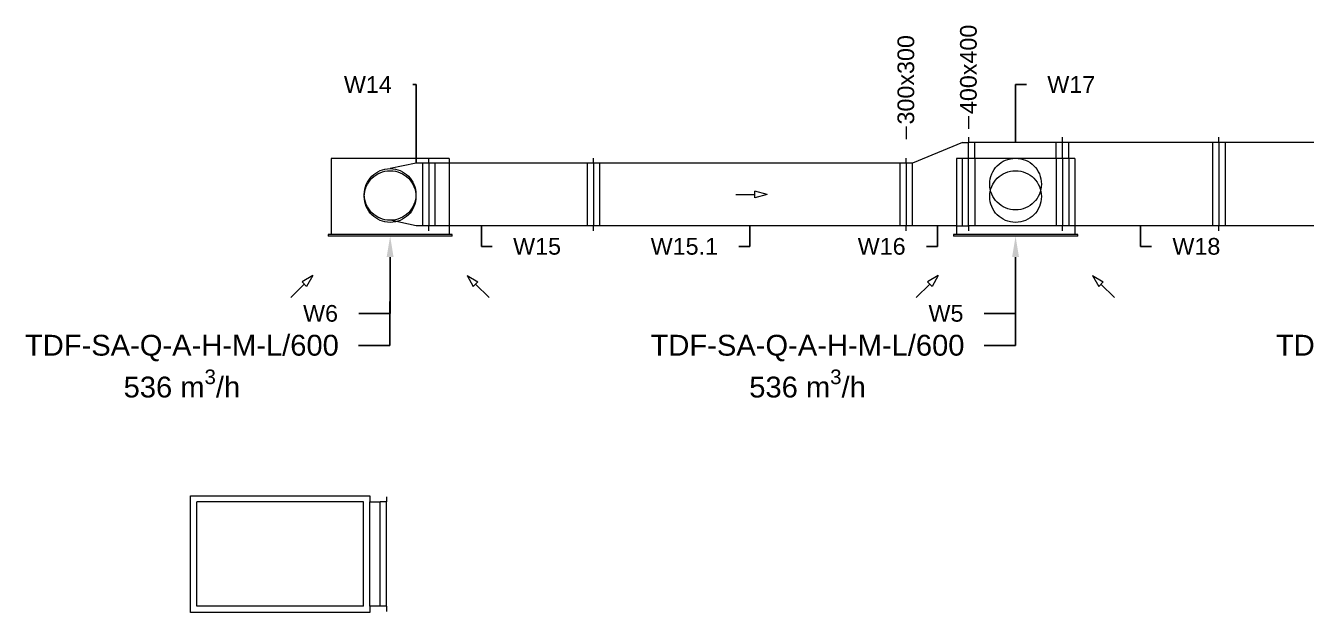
# Model space of a CAD drawing. Header units: millimetres. Extents: x 59762 to 60194, y -87842 to -87548.
# Drawn here: x 60064.38 to 60070.52, y -87739.55 to -87736.73 of the extents above; entities that cross this region are included whole.
import ezdxf
from ezdxf import colors
from ezdxf.entities.mleader import LeaderData, LeaderLine
from ezdxf.math import Vec2, Vec3

# ---------------------------------------------------------------- set-up
doc = ezdxf.new("R2010")
doc.units = ezdxf.units.MM
doc.linetypes.add('ACAD_ISO02W100', pattern=[15, 12, -3])
for name, color, linetype, lineweight in [('kanały', 7, 'Continuous', 20), ('nawi. strzałki', 150, 'Continuous', 20), ('wymiary', 7, 'Continuous', 13), ('wyw opis', 30, 'Continuous', 20)]:
    doc.layers.add(name, color=color, linetype=linetype, lineweight=lineweight)
doc.styles.add('styl1', font='arial.ttf', dxfattribs={"height": 0.08})

# ---------------------------------------------------------------- blocks, each defined once
blk = doc.blocks.new('_None')

msp = doc.modelspace()

# ---------------------------------------------------------------- linework, layer by layer
at = {"layer": 'kanały', "ltscale": 20}
for p, q in [((60068.899249, -87737.269224), (60068.899249, -87737.294224)), ((60068.899249, -87737.269224), (60068.899249, -87737.294224)), ((60069.349249, -87737.294224), (60069.349249, -87737.269224)), ((60069.349249, -87737.294224), (60069.349249, -87737.269224)), ((60070.099249, -87737.294224), (60070.099249, -87737.269224)), ((60070.099249, -87737.294224), (60070.099249, -87737.269224)), ((60068.869249, -87737.294224), (60068.629249, -87737.394224)), ((60068.869249, -87737.294224), (60068.899249, -87737.294224)), ((60069.349249, -87737.294224), (60068.899249, -87737.294224)), ((60070.099249, -87737.294224), (60069.349249, -87737.294224)), ((60070.069249, -87737.294224), (60070.069249, -87737.694224)), ((60071.599249, -87737.294224), (60070.099249, -87737.294224)), ((60070.099249, -87737.294224), (60070.099249, -87737.694224)), ((60070.099249, -87737.294224), (60070.099249, -87737.694224)), ((60070.129249, -87737.294224), (60070.129249, -87737.694224)), ((60067.099249, -87737.394224), (60066.407749, -87737.394224)), ((60067.069249, -87737.394224), (60067.069249, -87737.694224)), ((60067.099249, -87737.394224), (60067.099249, -87737.369224)), ((60067.099249, -87737.394224), (60067.099249, -87737.369224)), ((60068.599249, -87737.394224), (60067.099249, -87737.394224)), ((60067.099249, -87737.394224), (60067.099249, -87737.694224)), ((60067.099249, -87737.394224), (60067.099249, -87737.694224)), ((60067.129249, -87737.394224), (60067.129249, -87737.694224)), ((60068.569249, -87737.394224), (60068.569249, -87737.694224)), ((60068.599249, -87737.394224), (60068.599249, -87737.369224)), ((60068.599249, -87737.394224), (60068.599249, -87737.369224)), ((60068.629249, -87737.394224), (60068.599249, -87737.394224)), ((60068.599249, -87737.394224), (60068.599249, -87737.694224)), ((60068.599249, -87737.394224), (60068.599249, -87737.694224)), ((60068.629249, -87737.694224), (60068.629249, -87737.394224)), ((60067.099249, -87737.694224), (60066.407749, -87737.694224)), ((60068.599249, -87737.694224), (60067.099249, -87737.694224)), ((60067.099249, -87737.719224), (60067.099249, -87737.694224)), ((60067.099249, -87737.719224), (60067.099249, -87737.694224)), ((60068.629249, -87737.694224), (60068.599249, -87737.694224)), ((60068.599249, -87737.719224), (60068.599249, -87737.694224)), ((60068.599249, -87737.719224), (60068.599249, -87737.694224)), ((60068.840749, -87737.694224), (60068.629249, -87737.694224)), ((60068.899249, -87737.694224), (60068.899249, -87737.719224)), ((60070.099249, -87737.694224), (60069.407749, -87737.694224)), ((60071.599249, -87737.694224), (60070.099249, -87737.694224)), ((60070.099249, -87737.719224), (60070.099249, -87737.694224)), ((60070.099249, -87737.719224), (60070.099249, -87737.694224)), ((60065.166544, -87739.549399), (60065.166544, -87738.989399)), ((60065.166544, -87738.989399), (60066.026544, -87738.989399)), ((60066.026544, -87738.989399), (60066.026544, -87739.019399)), ((60066.106544, -87738.994399), (60066.106544, -87739.019399)), ((60065.996544, -87739.019399), (60065.196544, -87739.019399)), ((60065.196544, -87739.519399), (60065.196544, -87739.019399)), ((60065.996544, -87739.519399), (60065.996544, -87739.019399)), ((60066.026544, -87739.519399), (60066.026544, -87739.019399)), ((60066.026544, -87739.019399), (60066.076544, -87739.019399)), ((60066.106544, -87739.019399), (60066.076544, -87739.019399)), ((60066.076544, -87739.519399), (60066.076544, -87739.019399)), ((60066.106544, -87739.519399), (60066.106544, -87739.019399)), ((60066.026544, -87739.549399), (60065.166544, -87739.549399)), ((60065.996544, -87739.519399), (60065.196544, -87739.519399)), ((60066.076544, -87739.519399), (60066.026544, -87739.519399)), ((60066.026544, -87739.519399), (60066.026544, -87739.549399)), ((60066.106544, -87739.519399), (60066.076544, -87739.519399)), ((60066.106544, -87739.519399), (60066.106544, -87739.544399))]:
    msp.add_line(p, q, dxfattribs=at)
at = {"layer": 'kanały'}
for p, q in [((60068.899249, -87737.372224), (60068.899249, -87737.294224)), ((60068.929249, -87737.372224), (60068.929249, -87737.294224)), ((60069.319249, -87737.372224), (60069.319249, -87737.294224)), ((60069.349249, -87737.372224), (60069.349249, -87737.294224)), ((60069.379249, -87737.372224), (60069.379249, -87737.294224)), ((60066.407749, -87737.372224), (60065.840749, -87737.372224)), ((60065.840749, -87737.372224), (60065.840749, -87737.736224)), ((60066.407749, -87737.394224), (60066.309249, -87737.394224)), ((60066.407749, -87737.372224), (60066.407749, -87737.736224)), ((60069.407749, -87737.372224), (60068.840749, -87737.372224)), ((60068.840749, -87737.372224), (60068.840749, -87737.736224)), ((60069.407749, -87737.372224), (60069.407749, -87737.736224)), ((60066.407749, -87737.694224), (60066.309249, -87737.694224)), ((60066.422249, -87737.736224), (60065.826249, -87737.736224)), ((60065.826249, -87737.736224), (60065.826249, -87737.744224)), ((60066.422249, -87737.744224), (60065.826249, -87737.744224)), ((60066.422249, -87737.744224), (60066.422249, -87737.736224)), ((60069.422249, -87737.736224), (60068.826249, -87737.736224)), ((60068.826249, -87737.736224), (60068.826249, -87737.744224)), ((60069.422249, -87737.744224), (60068.826249, -87737.744224)), ((60069.422249, -87737.744224), (60069.422249, -87737.736224))]:
    msp.add_line(p, q, dxfattribs=at)
at = {"layer": 'kanały', "linetype": 'ACAD_ISO02W100', "ltscale": 0.09}
for p, q in [((60066.249249, -87737.394224), (60066.124249, -87737.420224)), ((60066.309249, -87737.394224), (60066.249249, -87737.394224)), ((60066.279249, -87737.394224), (60066.279249, -87737.694224)), ((60066.309249, -87737.394224), (60066.309249, -87737.369224)), ((60066.309249, -87737.394224), (60066.309249, -87737.369224)), ((60066.309249, -87737.394224), (60066.309249, -87737.694224)), ((60066.309249, -87737.394224), (60066.309249, -87737.694224)), ((60066.339249, -87737.394224), (60066.339249, -87737.694224)), ((60068.869249, -87737.694224), (60068.869249, -87737.372224)), ((60068.899249, -87737.694224), (60068.899249, -87737.372224)), ((60068.899249, -87737.694224), (60068.899249, -87737.372224)), ((60068.929249, -87737.372224), (60068.929249, -87737.694224)), ((60069.319249, -87737.372224), (60069.319249, -87737.694224)), ((60069.349249, -87737.372224), (60069.349249, -87737.694224)), ((60069.349249, -87737.372224), (60069.349249, -87737.694224)), ((60069.379249, -87737.372224), (60069.379249, -87737.694224)), ((60066.249249, -87737.694224), (60066.124249, -87737.668224)), ((60066.309249, -87737.694224), (60066.249249, -87737.694224)), ((60066.309249, -87737.719224), (60066.309249, -87737.694224)), ((60066.309249, -87737.719224), (60066.309249, -87737.694224)), ((60068.840749, -87737.694224), (60068.899249, -87737.694224)), ((60069.349249, -87737.694224), (60068.899249, -87737.694224)), ((60068.899249, -87737.694224), (60068.899249, -87737.719224)), ((60069.349249, -87737.719224), (60069.349249, -87737.694224)), ((60069.349249, -87737.719224), (60069.349249, -87737.694224)), ((60069.407749, -87737.694224), (60069.349249, -87737.694224))]:
    msp.add_line(p, q, dxfattribs=at)
for centre in [(60069.124249, -87737.494224), (60066.124249, -87737.544224), (60066.124249, -87737.554224), (60069.124249, -87737.554224)]:
    msp.add_circle(centre, 0.124, dxfattribs=at)
at = {"layer": 'nawi. strzałki', "color": 7, "ltscale": 20}
for p, q in [((60067.932204, -87737.544224), (60067.874249, -87737.528695)), ((60067.874249, -87737.559753), (60067.874249, -87737.528695)), ((60067.782204, -87737.544224), (60067.874249, -87737.544224)), ((60067.932204, -87737.544224), (60067.874249, -87737.559753)), ((60065.753538, -87737.933153), (60065.701577, -87737.963153)), ((60065.701577, -87737.963153), (60065.723538, -87737.985114)), ((60065.753538, -87737.933153), (60065.723538, -87737.985114)), ((60066.49296, -87737.933153), (60066.544921, -87737.963153)), ((60066.49296, -87737.933153), (60066.52296, -87737.985114)), ((60066.52296, -87737.985114), (60066.544921, -87737.963153)), ((60068.753538, -87737.933153), (60068.701577, -87737.963153)), ((60068.701577, -87737.963153), (60068.723538, -87737.985114)), ((60068.753538, -87737.933153), (60068.723538, -87737.985114)), ((60069.49296, -87737.933153), (60069.544921, -87737.963153)), ((60069.49296, -87737.933153), (60069.52296, -87737.985114)), ((60069.52296, -87737.985114), (60069.544921, -87737.963153)), ((60065.647472, -87738.039219), (60065.712558, -87737.974133)), ((60066.599026, -87738.039219), (60066.53394, -87737.974133)), ((60068.647472, -87738.039219), (60068.712558, -87737.974133)), ((60069.599026, -87738.039219), (60069.53394, -87737.974133))]:
    msp.add_line(p, q, dxfattribs=at)
at = {"layer": 'wymiary', "color": 7}
for p, q in [((60068.899249, -87737.168197), (60068.899249, -87737.228552)), ((60068.599249, -87737.218197), (60068.599249, -87737.278552))]:
    msp.add_line(p, q, dxfattribs=at)

# ---------------------------------------------------------------- texts
at = {"layer": 'wymiary', "color": 7, "ltscale": 20, "char_height": 0.08, "attachment_point": 7, "rotation": 90, "style": 'styl1'}
for s, insert in [('400x400', (60068.938962, -87737.158371)), ('300x300', (60068.638962, -87737.208371))]:
    msp.add_mtext_dynamic_manual_height_columns(s, width=0.44264358, gutter_width=1, heights=[0], dxfattribs=dict(at, insert=insert))

# ---------------------------------------------------------------- leaders
at = {"layer": 'wymiary'}
ml = msp.add_multileader_mtext('Standard', dxfattribs=at)
ml.set_content('W14', color=256, style='styl1')
ml.set_leader_properties()
ml.set_arrow_properties(name='NONE')
ml.build(insert=Vec2(0, 0))
ml.multileader.update_dxf_attribs({"dogleg_length": 0.15, "arrow_head_size": 0.1})
ctx = ml.context
ctx.base_point, ctx.char_height, ctx.arrow_head_size, ctx.landing_gap_size, ctx.plane_origin = Vec3(60065.809313, -87737.016527), 0.08, 0.1, 0.1, Vec3(60066.144826, -87737.966989)
ctx.text_align_type = 2
notes = []
notes.append((ctx, [(0, (1, 1, 0), (60066.249249, -87737.016527), (-1, 0), 0.016907, [(0, [(60066.249249, -87737.394224)], 0, [])])]))
ctx.mtext.insert, ctx.mtext.width, ctx.mtext.alignment, ctx.mtext.flow_direction = Vec3(60066.132342, -87736.976527), 0.51353508, 3, 5
ml = msp.add_multileader_mtext('Standard', dxfattribs=at)
ml.set_content('W17', color=256, style='styl1')
ml.set_leader_properties()
ml.set_arrow_properties(name='NONE')
ml.build(insert=Vec2(0, 0))
ml.multileader.update_dxf_attribs({"dogleg_length": 0.15, "arrow_head_size": 0.1})
ctx = ml.context
ctx.base_point, ctx.char_height, ctx.arrow_head_size, ctx.landing_gap_size, ctx.plane_origin = Vec3(60069.176657, -87737.016527), 0.08, 0.1, 0.1, Vec3(60068.894826, -87738.266989)
notes.append((ctx, [(1, (1, 1, 0), (60069.124249, -87737.016527), (1, 0), 0.052408, [(0, [(60069.124249, -87737.294224)], 0, [])])]))
ctx.mtext.insert, ctx.mtext.width, ctx.mtext.flow_direction = Vec3(60069.276657, -87736.976527), 0.51353508, 5
ml = msp.add_multileader_mtext('Standard', dxfattribs=at)
ml.set_content('W15', color=256, style='styl1')
ml.set_leader_properties()
ml.set_arrow_properties(name='NONE')
ml.build(insert=Vec2(0, 0))
ml.multileader.update_dxf_attribs({"dogleg_length": 0.15, "arrow_head_size": 0.1})
ctx = ml.context
ctx.base_point, ctx.char_height, ctx.arrow_head_size, ctx.landing_gap_size, ctx.plane_origin = Vec3(60066.614157, -87737.79375), 0.08, 0.1, 0.1, Vec3(60066.457326, -87737.966989)
notes.append((ctx, [(1, (1, 1, 0), (60066.561749, -87737.79375), (1, 0), 0.052408, [(0, [(60066.561749, -87737.694224)], 0, [])])]))
ctx.mtext.insert, ctx.mtext.width, ctx.mtext.flow_direction = Vec3(60066.714157, -87737.753068), 0.51353508, 5
ml = msp.add_multileader_mtext('Standard', dxfattribs=at)
ml.set_content('W15.1', color=256, style='styl1')
ml.set_leader_properties()
ml.set_arrow_properties(name='NONE')
ml.build(insert=Vec2(0, 0))
ml.multileader.update_dxf_attribs({"dogleg_length": 0.15, "arrow_head_size": 0.1})
ctx = ml.context
ctx.base_point, ctx.char_height, ctx.arrow_head_size, ctx.landing_gap_size, ctx.plane_origin = Vec3(60067.295722, -87737.79375), 0.08, 0.1, 0.1, Vec3(60067.744826, -87737.966989)
ctx.text_align_type = 2
notes.append((ctx, [(0, (1, 1, 0), (60067.849249, -87737.79375), (-1, 0), 0.052408, [(0, [(60067.849249, -87737.694224)], 0, [])])]))
ctx.mtext.insert, ctx.mtext.width, ctx.mtext.alignment, ctx.mtext.flow_direction = Vec3(60067.696841, -87737.753068), 0.51353508, 3, 5
ml = msp.add_multileader_mtext('Standard', dxfattribs=at)
ml.set_content('W16', color=256, style='styl1')
ml.set_leader_properties()
ml.set_arrow_properties(name='NONE')
ml.build(insert=Vec2(0, 0))
ml.multileader.update_dxf_attribs({"dogleg_length": 0.15, "arrow_head_size": 0.1})
ctx = ml.context
ctx.base_point, ctx.char_height, ctx.arrow_head_size, ctx.landing_gap_size, ctx.plane_origin = Vec3(60068.273539, -87737.79375), 0.08, 0.1, 0.1, Vec3(60068.644826, -87738.266989)
ctx.text_align_type = 2
notes.append((ctx, [(0, (1, 1, 0), (60068.749249, -87737.79375), (-1, 0), 0.052408, [(0, [(60068.749249, -87737.694224)], 0, [])])]))
ctx.mtext.insert, ctx.mtext.width, ctx.mtext.alignment, ctx.mtext.flow_direction = Vec3(60068.596841, -87737.753068), 0.51353508, 3, 5
ml = msp.add_multileader_mtext('Standard', dxfattribs=at)
ml.set_content('W18', color=256, style='styl1')
ml.set_leader_properties()
ml.set_arrow_properties(name='NONE')
ml.build(insert=Vec2(0, 0))
ml.multileader.update_dxf_attribs({"dogleg_length": 0.15, "arrow_head_size": 0.1})
ctx = ml.context
ctx.base_point, ctx.char_height, ctx.arrow_head_size, ctx.landing_gap_size, ctx.plane_origin = Vec3(60069.776657, -87737.79375), 0.08, 0.1, 0.1, Vec3(60069.619826, -87738.266989)
notes.append((ctx, [(1, (1, 1, 0), (60069.724249, -87737.79375), (1, 0), 0.052408, [(0, [(60069.724249, -87737.694224)], 0, [])])]))
ctx.mtext.insert, ctx.mtext.width, ctx.mtext.flow_direction = Vec3(60069.876657, -87737.753068), 0.51353508, 5
ml = msp.add_multileader_mtext('Standard', dxfattribs=at)
ml.set_content('W6', color=256, style='styl1')
ml.set_leader_properties()
ml.build(insert=Vec2(0, 0))
ml.multileader.update_dxf_attribs({"dogleg_length": 0.15, "arrow_head_size": 0.1})
ctx = ml.context
ctx.base_point, ctx.char_height, ctx.arrow_head_size, ctx.landing_gap_size, ctx.plane_origin = Vec3(60065.613103, -87738.115284), 0.08, 0.1, 0.1, Vec3(60066.019826, -87738.316989)
ctx.text_align_type = 2
notes.append((ctx, [(0, (1, 1, 0), (60066.124249, -87738.115284), (-1, 0), 0.15, [(0, [(60066.124249, -87737.744224)], 0, [])])]))
ctx.mtext.insert, ctx.mtext.width, ctx.mtext.alignment, ctx.mtext.flow_direction = Vec3(60065.874249, -87738.074602), 0.51353508, 3, 5
ml = msp.add_multileader_mtext('Standard', dxfattribs=at)
ml.set_content('W5', color=256, style='styl1')
ml.set_leader_properties()
ml.build(insert=Vec2(0, 0))
ml.multileader.update_dxf_attribs({"dogleg_length": 0.15, "arrow_head_size": 0.1})
ctx = ml.context
ctx.base_point, ctx.char_height, ctx.arrow_head_size, ctx.landing_gap_size, ctx.plane_origin = Vec3(60068.612448, -87738.115284), 0.08, 0.1, 0.1, Vec3(60069.019826, -87738.366989)
ctx.text_align_type = 2
notes.append((ctx, [(0, (1, 1, 0), (60069.124249, -87738.115284), (-1, 0), 0.15, [(0, [(60069.124249, -87737.744224)], 0, [])])]))
ctx.mtext.insert, ctx.mtext.width, ctx.mtext.alignment, ctx.mtext.flow_direction = Vec3(60068.874249, -87738.074602), 0.51353508, 3, 5
at = {"layer": 'wyw opis', "color": 7, "ltscale": 20}
ml = msp.add_multileader_mtext('Standard', dxfattribs=at)
ml.set_content('\\A1;TDF-SA-Q-A-H-M-L/600\\P536 m{\\H0.7x;\\S3^ ;}/h', color=7, style='styl1')
ml.set_leader_properties()
ml.build(insert=Vec2(0, 0))
ml.multileader.update_dxf_attribs({"dogleg_length": 0.3, "arrow_head_size": 0.1})
ctx = ml.context
ctx.base_point, ctx.char_height, ctx.arrow_head_size, ctx.landing_gap_size, ctx.plane_origin = Vec3(60064.277478, -87738.268414), 0.1, 0.1, 0.1, Vec3(60065.893395, -87738.108865)
ctx.text_align_type = 1
notes.append((ctx, [(0, (1, 1, 0), (60066.123249, -87738.268414), (-1, 0), 0.15, [(0, [(60066.124249, -87737.744224)], 0, [])])]))
ctx.mtext.insert, ctx.mtext.alignment, ctx.mtext.flow_direction = Vec3(60065.125364, -87738.217527), 2, 5
ml = msp.add_multileader_mtext('Standard', dxfattribs=at)
ml.set_content('\\A1;TDF-SA-Q-A-H-M-L/600\\P536 m{\\H0.7x;\\S3^ ;}/h', color=7, style='styl1')
ml.set_leader_properties()
ml.build(insert=Vec2(0, 0))
ml.multileader.update_dxf_attribs({"dogleg_length": 0.3, "arrow_head_size": 0.1})
ctx = ml.context
ctx.base_point, ctx.char_height, ctx.arrow_head_size, ctx.landing_gap_size, ctx.plane_origin = Vec3(60067.278478, -87738.268414), 0.1, 0.1, 0.1, Vec3(60068.893395, -87738.108865)
ctx.text_align_type = 1
notes.append((ctx, [(0, (1, 1, 0), (60069.124249, -87738.268414), (-1, 0), 0.15, [(0, [(60069.124249, -87737.744224)], 0, [])])]))
ctx.mtext.insert, ctx.mtext.alignment, ctx.mtext.flow_direction = Vec3(60068.126364, -87738.217527), 2, 5
ml = msp.add_multileader_mtext('Standard', dxfattribs=at)
ml.set_content('\\A1;TDF-SA-Q-A-H-M-L/600\\P536 m{\\H0.7x;\\S3^ ;}/h', color=7, style='styl1')
ml.set_leader_properties()
ml.build(insert=Vec2(0, 0))
ml.multileader.update_dxf_attribs({"dogleg_length": 0.3, "arrow_head_size": 0.1})
ctx = ml.context
ctx.base_point, ctx.char_height, ctx.arrow_head_size, ctx.landing_gap_size, ctx.plane_origin = Vec3(60070.278027, -87738.268414), 0.1, 0.1, 0.1, Vec3(60071.893395, -87738.108865)
ctx.text_align_type = 1
notes.append((ctx, [(0, (1, 1, 0), (60072.123798, -87738.268414), (-1, 0), 0.15, [(0, [(60072.124249, -87737.744224)], 0, [])])]))
ctx.mtext.insert, ctx.mtext.alignment, ctx.mtext.flow_direction = Vec3(60071.125912, -87738.217527), 2, 5
for ctx, leaders in notes:
    for number, flags, end, landing, length, lines in leaders:
        leader = LeaderData()
        leader.index, (leader.has_last_leader_line, leader.has_dogleg_vector, leader.attachment_direction) = number, flags
        leader.last_leader_point, leader.dogleg_vector, leader.dogleg_length = Vec3(end), Vec3(landing), length
        for number, points, colour, breaks in lines:
            line = LeaderLine()
            line.index, line.vertices, line.color, line.breaks = number, Vec3.list(points), colors.encode_raw_color(colour), breaks
            leader.lines.append(line)
        ctx.leaders.append(leader)

doc.saveas('drawing.dxf')
